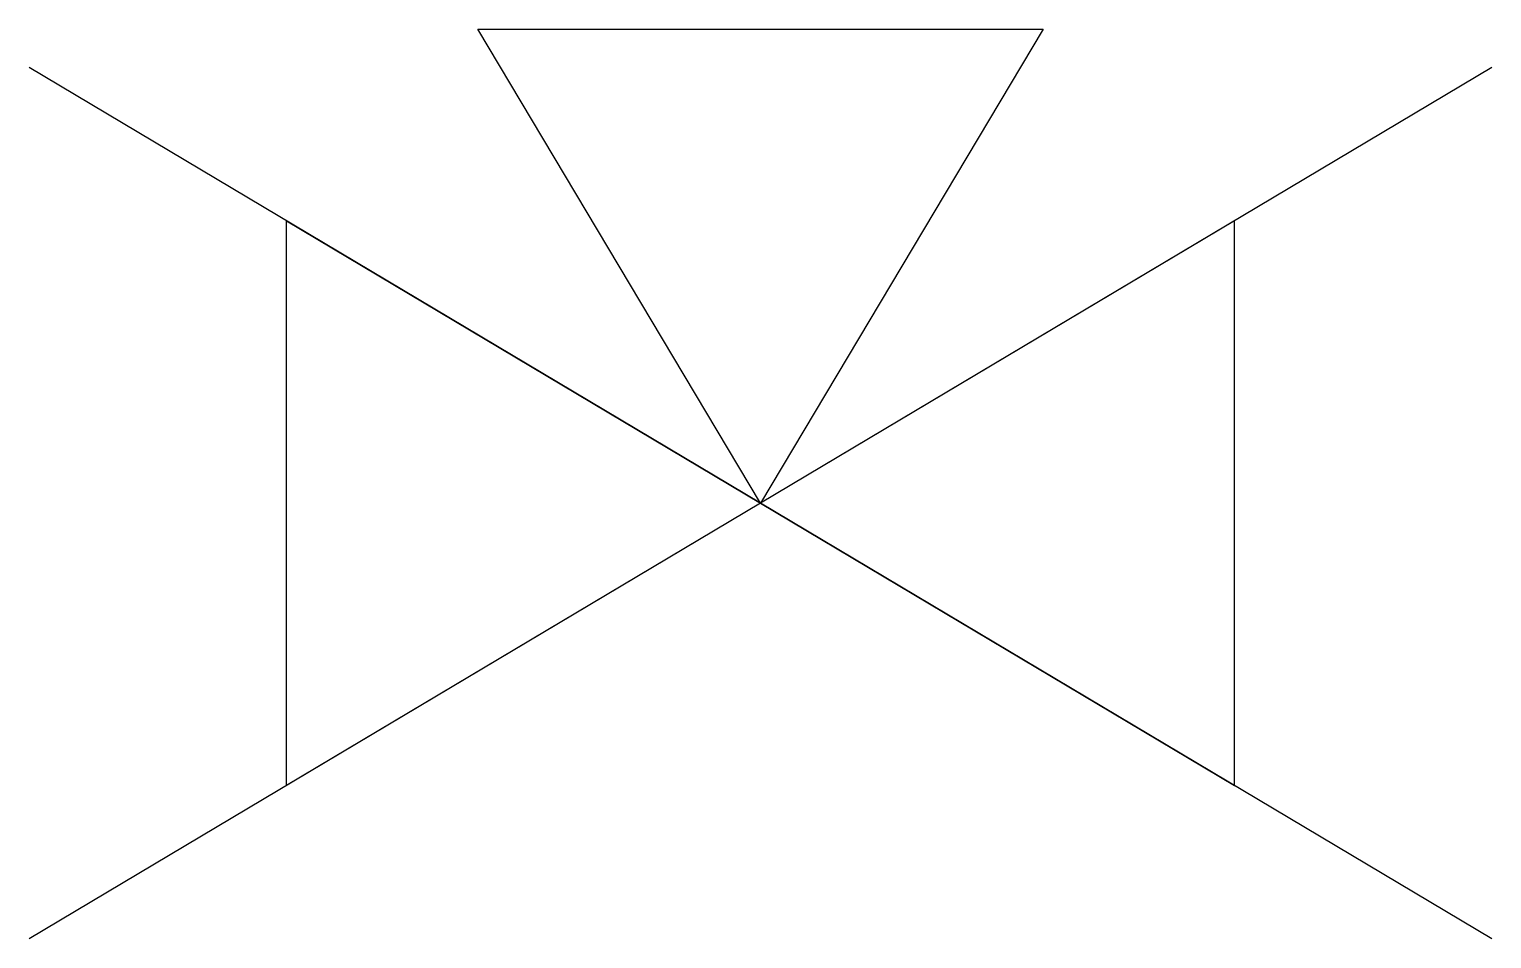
# Model space of a CAD drawing. Header units: metres. Extents: x -3.55 to 3.55, y -2.12 to 2.3.
import ezdxf

# ---------------------------------------------------------------- set-up
doc = ezdxf.new("R2010")
doc.units = ezdxf.units.M
doc.layers.get('0').update_dxf_attribs({"color": 150})

msp = doc.modelspace()

# ---------------------------------------------------------------- linework, layer by layer
for p, q in [((3.5539, 2.1182), (-3.5539, -2.1182)), ((3.5539, -2.1182), (-3.5539, 2.1182)), ((2.3039, 1.3732), (-2.3039, -1.3732)), ((-2.3039, 1.3732), (2.3039, -1.3732)), ((-2.3039, -1.3732), (-2.3039, 1.3732)), ((2.3039, -1.3732), (2.3039, 1.3732))]:
    msp.add_line(p, q)
at = {"flags": 128}
msp.add_lwpolyline([(0, 0), (-1.3732, 2.3039), (1.3732, 2.3039)], close=True, dxfattribs=at)

doc.saveas('drawing.dxf')
